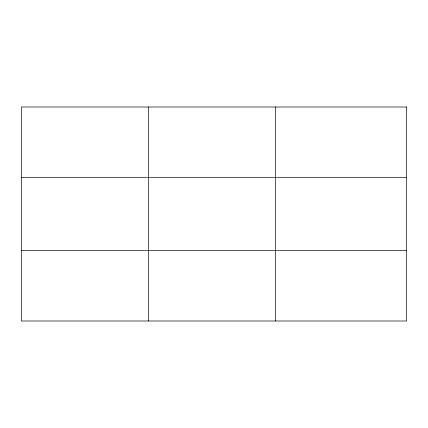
<?xml version="1.0" encoding="UTF-8"?>
<svg xmlns="http://www.w3.org/2000/svg" width="428" height="428" viewBox="0 0 428 428"><rect width="100%" height="100%" fill="white"/><g stroke="black" fill="none" stroke-linecap="round" stroke-linejoin="round"><path stroke-width="0.64" d="M148.516 321L148.516 107M275.632 321L275.632 107M21.4 177.62L406.6 177.62M21.4 250.38L406.6 250.38M406.6 107L21.4 107L21.4 321L406.6 321L406.6 107"/></g></svg>
